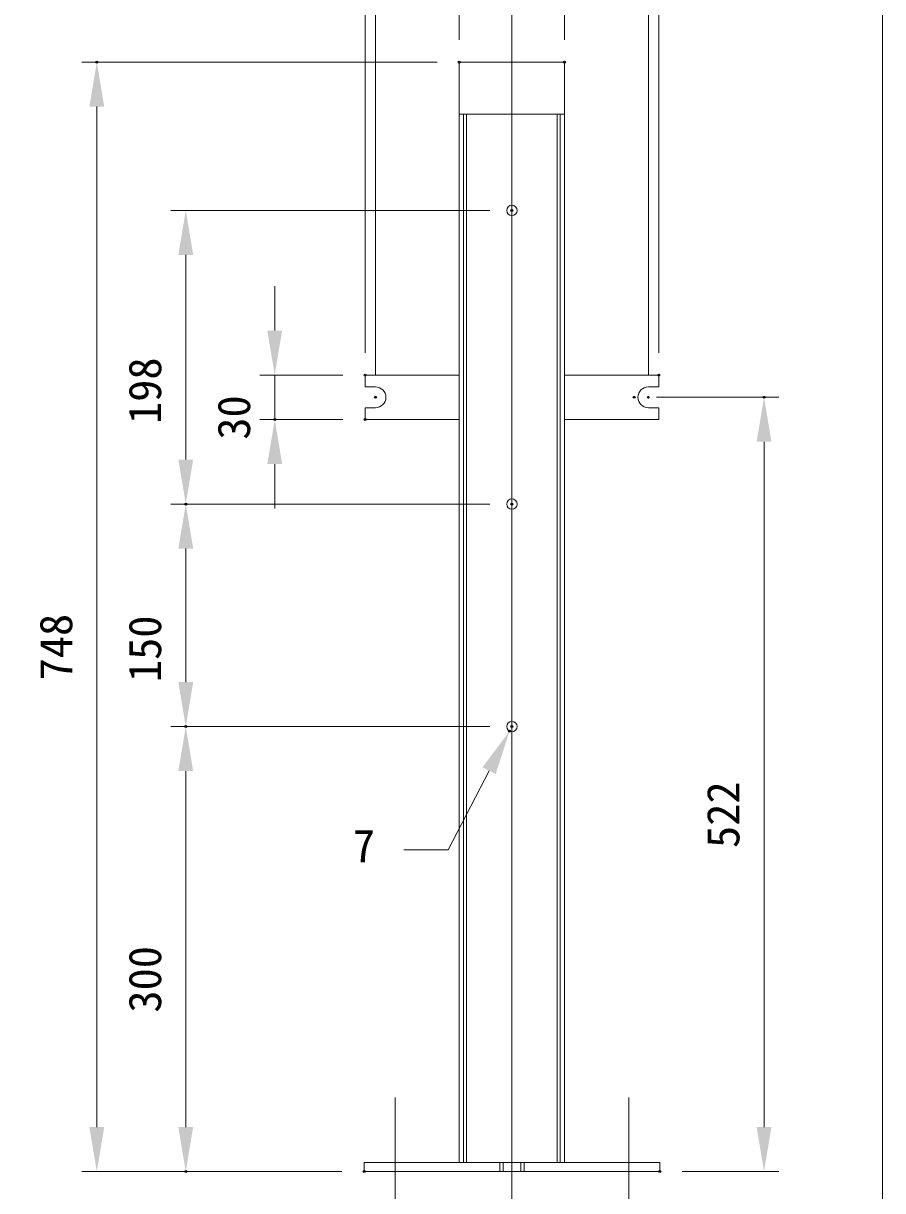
# Model space of a CAD drawing. Units: millimetres, scale not verified. Extents: x -203 to 203, y -143 to 143.
# Drawn here: x 140 to 198, y -95.3 to -16.6 of the extents above; entities that cross this region are included whole.
import ezdxf
from ezdxf.enums import TextEntityAlignment as Align

# ---------------------------------------------------------------- set-up
doc = ezdxf.new("R2010")
doc.units = ezdxf.units.MM
doc.header["$LTSCALE"] = 0.25
doc.header["$PDMODE"] = 32
doc.header["$PDSIZE"] = 0.125
for name, color, linetype, lineweight in [('0-1_DIMENSION_LINES$02_DIMENSI', 7, 'Continuous', 18), ('0-4_図面_FORMAT$01_WAKU$OUT_LINE', 6, 'Continuous', 18), ('0-8_DIMENSION_LINES$03_LINES', 7, 'Continuous', 18), ('0-A_DIMENSION_LINES$01_CENTER_', 7, 'Continuous', 18)]:
    doc.layers.add(name, color=color, linetype=linetype, lineweight=lineweight)
doc.layers.add('0-2_DEFPOINTS', color=7, linetype='Continuous')
doc.styles.add('ＭＳ ゴシック', font='')
doc.styles.get('ＭＳ ゴシック').set_extended_font_data('MS Gothic')

# ---------------------------------------------------------------- blocks, each defined once
blk = doc.blocks.new('D1')
at = {"layer": '0-1_DIMENSION_LINES$02_DIMENSI'}
blk.add_lwpolyline([(375.6984, 76.1972), (378.6982, 76.1972), (381.4565, 81.5252)], dxfattribs=at)
blk.add_solid([(381.9005, 81.2953), (381.0125, 81.755), (382.8356, 84.1892)], dxfattribs=at)
at = {"layer": '0-2_DEFPOINTS'}
for p in [(382.9965, 84.5), (382.8356, 84.1892)]:
    blk.add_point(p, dxfattribs=at)
at = {"layer": '0-1_DIMENSION_LINES$02_DIMENSI', "style": 'ＭＳ ゴシック'}
blk.add_text('7', height=2.199, dxfattribs=at).set_placement((372.2698, 74.6972), align=Align.BOTTOM_LEFT)
blk = doc.blocks.new('D28')
at = {"layer": '0-1_DIMENSION_LINES$02_DIMENSI'}
for p, q in [((367, 111.1998), (367, 114.1996)), ((371.5965, 108.2), (366, 108.2)), ((367, 108.2), (367, 105.2)), ((371.5965, 105.2), (366, 105.2)), ((367, 102.2002), (367, 99.2004))]:
    blk.add_line(p, q, dxfattribs=at)
for points in [[(366.5, 111.1998), (367.5, 111.1998), (367, 108.2)], [(367.5, 102.2002), (366.5, 102.2002), (367, 105.2)]]:
    blk.add_solid(points, dxfattribs=at)
at = {"layer": '0-2_DEFPOINTS'}
for p in [(373.0965, 108.2), (367, 105.2), (373.0965, 105.2)]:
    blk.add_point(p, dxfattribs=at)
at = {"layer": '0-1_DIMENSION_LINES$02_DIMENSI', "style": 'ＭＳ ゴシック'}
blk.add_text('30', height=2.199, rotation=90, dxfattribs=at).set_placement((366, 103.8429), align=Align.BOTTOM_LEFT)
blk = doc.blocks.new('D29')
at = {"layer": '0-1_DIMENSION_LINES$02_DIMENSI'}
for p, q in [((381.4965, 84.5), (360, 84.5)), ((361, 81.5002), (361, 57.4998)), ((371.5215, 54.5), (360, 54.5))]:
    blk.add_line(p, q, dxfattribs=at)
for points in [[(361.5, 81.5002), (360.5, 81.5002), (361, 84.5)], [(360.5, 57.4998), (361.5, 57.4998), (361, 54.5)]]:
    blk.add_solid(points, dxfattribs=at)
at = {"layer": '0-2_DEFPOINTS'}
for p in [(382.9965, 84.5), (361, 54.5), (373.0215, 54.5)]:
    blk.add_point(p, dxfattribs=at)
at = {"layer": '0-1_DIMENSION_LINES$02_DIMENSI', "style": 'ＭＳ ゴシック'}
blk.add_text('300', height=2.199, rotation=90, dxfattribs=at).set_placement((360, 65.2143), align=Align.BOTTOM_LEFT)
blk = doc.blocks.new('D30')
at = {"layer": '0-1_DIMENSION_LINES$02_DIMENSI'}
for p, q in [((381.4965, 99.5), (360, 99.5)), ((361, 96.5002), (361, 87.4998)), ((381.4965, 84.5), (360, 84.5))]:
    blk.add_line(p, q, dxfattribs=at)
for points in [[(361.5, 96.5002), (360.5, 96.5002), (361, 99.5)], [(360.5, 87.4998), (361.5, 87.4998), (361, 84.5)]]:
    blk.add_solid(points, dxfattribs=at)
at = {"layer": '0-2_DEFPOINTS'}
for p in [(382.9965, 99.5), (361, 84.5), (382.9965, 84.5)]:
    blk.add_point(p, dxfattribs=at)
at = {"layer": '0-1_DIMENSION_LINES$02_DIMENSI', "style": 'ＭＳ ゴシック'}
blk.add_text('150', height=2.199, rotation=90, dxfattribs=at).set_placement((360, 87.5), align=Align.BOTTOM_LEFT)
blk = doc.blocks.new('D31')
at = {"layer": '0-1_DIMENSION_LINES$02_DIMENSI'}
for p, q in [((381.4965, 119.3), (360, 119.3)), ((361, 116.3002), (361, 102.4998)), ((381.4965, 99.5), (360, 99.5))]:
    blk.add_line(p, q, dxfattribs=at)
for points in [[(361.5, 116.3002), (360.5, 116.3002), (361, 119.3)], [(360.5, 102.4998), (361.5, 102.4998), (361, 99.5)]]:
    blk.add_solid(points, dxfattribs=at)
at = {"layer": '0-2_DEFPOINTS'}
for p in [(382.9965, 119.3), (361, 99.5), (382.9965, 99.5)]:
    blk.add_point(p, dxfattribs=at)
at = {"layer": '0-1_DIMENSION_LINES$02_DIMENSI', "style": 'ＭＳ ゴシック'}
blk.add_text('198', height=2.199, rotation=90, dxfattribs=at).set_placement((360, 104.9), align=Align.BOTTOM_LEFT)
blk = doc.blocks.new('D32')
at = {"layer": '0-1_DIMENSION_LINES$02_DIMENSI'}
for p, q in [((377.9465, 129.3), (354, 129.3)), ((355, 57.4998), (355, 126.3002)), ((371.5215, 54.5), (354, 54.5))]:
    blk.add_line(p, q, dxfattribs=at)
for points in [[(355.5, 126.3002), (354.5, 126.3002), (355, 129.3)], [(354.5, 57.4998), (355.5, 57.4998), (355, 54.5)]]:
    blk.add_solid(points, dxfattribs=at)
at = {"layer": '0-2_DEFPOINTS'}
for p in [(355, 129.3), (379.4465, 129.3), (373.0215, 54.5)]:
    blk.add_point(p, dxfattribs=at)
at = {"layer": '0-1_DIMENSION_LINES$02_DIMENSI', "style": 'ＭＳ ゴシック'}
blk.add_text('748', height=2.199, rotation=90, dxfattribs=at).set_placement((354, 87.6143), align=Align.BOTTOM_LEFT)
blk = doc.blocks.new('D33')
at = {"layer": '0-1_DIMENSION_LINES$02_DIMENSI'}
for p, q in [((379.4465, 130.8), (379.4465, 137.5)), ((386.5465, 130.8), (386.5465, 137.5)), ((376.4467, 136.5), (373.4469, 136.5)), ((386.5465, 136.5), (379.4465, 136.5)), ((389.5463, 136.5), (392.5461, 136.5))]:
    blk.add_line(p, q, dxfattribs=at)
for points in [[(376.4467, 136), (376.4467, 137), (379.4465, 136.5)], [(389.5463, 137), (389.5463, 136), (386.5465, 136.5)]]:
    blk.add_solid(points, dxfattribs=at)
at = {"layer": '0-2_DEFPOINTS'}
for p in [(379.4465, 136.5), (379.4465, 129.3), (386.5465, 129.3)]:
    blk.add_point(p, dxfattribs=at)
at = {"layer": '0-1_DIMENSION_LINES$02_DIMENSI', "style": 'ＭＳ ゴシック'}
blk.add_text('71', height=2.199, dxfattribs=at).set_placement((380.5679, 137.5), align=Align.BOTTOM_LEFT)
blk = doc.blocks.new('D34')
at = {"layer": '0-1_DIMENSION_LINES$02_DIMENSI'}
for p, q in [((373.0965, 109.7), (373.0965, 149.5)), ((392.8965, 109.7), (392.8965, 149.5)), ((389.8967, 148.5), (376.0963, 148.5))]:
    blk.add_line(p, q, dxfattribs=at)
for points in [[(376.0963, 149), (376.0963, 148), (373.0965, 148.5)], [(389.8967, 148), (389.8967, 149), (392.8965, 148.5)]]:
    blk.add_solid(points, dxfattribs=at)
at = {"layer": '0-2_DEFPOINTS'}
for p in [(373.0965, 148.5), (373.0965, 108.2), (392.8965, 108.2)]:
    blk.add_point(p, dxfattribs=at)
at = {"layer": '0-1_DIMENSION_LINES$02_DIMENSI', "style": 'ＭＳ ゴシック'}
blk.add_text('198', height=2.199, dxfattribs=at).set_placement((378.4965, 149.5), align=Align.BOTTOM_LEFT)
blk = doc.blocks.new('D35')
at = {"layer": '0-1_DIMENSION_LINES$02_DIMENSI'}
for p, q in [((373.7965, 108.2), (373.7965, 143.5)), ((392.1965, 108.2), (392.1965, 143.5)), ((389.1967, 142.5), (376.7963, 142.5))]:
    blk.add_line(p, q, dxfattribs=at)
for points in [[(376.7963, 143), (376.7963, 142), (373.7965, 142.5)], [(389.1967, 142), (389.1967, 143), (392.1965, 142.5)]]:
    blk.add_solid(points, dxfattribs=at)
at = {"layer": '0-2_DEFPOINTS'}
for p in [(373.7965, 142.5), (373.7965, 106.7), (392.1965, 106.7)]:
    blk.add_point(p, dxfattribs=at)
at = {"layer": '0-1_DIMENSION_LINES$02_DIMENSI', "style": 'ＭＳ ゴシック'}
blk.add_text('184', height=2.199, dxfattribs=at).set_placement((378.4251, 143.5), align=Align.BOTTOM_LEFT)
blk = doc.blocks.new('D41')
at = {"layer": '0-1_DIMENSION_LINES$02_DIMENSI'}
for p, q in [((392.7465, 106.7), (401, 106.7)), ((400, 57.4998), (400, 103.7002)), ((394.4715, 54.5), (401, 54.5))]:
    blk.add_line(p, q, dxfattribs=at)
for points in [[(400.5, 103.7002), (399.5, 103.7002), (400, 106.7)], [(399.5, 57.4998), (400.5, 57.4998), (400, 54.5)]]:
    blk.add_solid(points, dxfattribs=at)
at = {"layer": '0-2_DEFPOINTS'}
for p in [(391.2465, 106.7), (400, 106.7), (392.9715, 54.5)]:
    blk.add_point(p, dxfattribs=at)
at = {"layer": '0-1_DIMENSION_LINES$02_DIMENSI', "style": 'ＭＳ ゴシック'}
blk.add_text('522', height=2.199, rotation=90, dxfattribs=at).set_placement((399, 76.3143), align=Align.BOTTOM_LEFT)

msp = doc.modelspace()

# ---------------------------------------------------------------- linework, layer by layer
at = {"layer": '0-4_図面_FORMAT$01_WAKU$OUT_LINE'}
msp.add_lwpolyline([(-198, -138), (198, -138), (198, 138), (-198, 138)], close=True, dxfattribs=at)
at = {"layer": '0-8_DIMENSION_LINES$03_LINES'}
for p, q in [((176.5465, -19.2), (169.4465, -19.2)), ((169.4465, -19.2), (169.4465, -22.7)), ((176.5465, -22.7), (176.5465, -19.2)), ((176.5465, -22.7), (169.4465, -22.7)), ((169.4465, -22.7), (169.4465, -93.4)), ((169.7365, -22.7), (169.7365, -93.4)), ((169.9365, -22.7), (169.9365, -93.4)), ((176.0565, -93.4), (176.0565, -22.7)), ((176.2565, -22.7), (176.2565, -93.4)), ((176.5465, -22.7), (176.5465, -93.4)), ((163.0965, -40.3), (169.4465, -40.3)), ((176.5465, -40.3), (182.8965, -40.3)), ((182.8965, -40.3), (182.8965, -41.1)), ((182.8965, -41.1), (182.1965, -41.1)), ((163.0215, -93.4), (172.1802, -93.4)), ((172.1802, -93.4), (172.3965, -93.4)), ((172.1802, -94), (172.1802, -93.4)), ((173.5965, -93.4), (172.3965, -93.4)), ((173.5965, -94), (173.5965, -93.4)), ((173.5965, -93.4), (173.8128, -93.4)), ((173.8128, -93.4), (182.9715, -93.4)), ((173.8128, -93.4), (173.8128, -94)), ((182.9715, -93.4), (182.9715, -94)), ((173.5965, -94), (172.3965, -94)), ((173.8128, -94), (173.5965, -94)), ((173.8128, -94), (182.9715, -94))]:
    msp.add_line(p, q, dxfattribs=at)
for points in [[(163.7965, -41.1), (163.0965, -41.1), (163.0965, -40.3)], [(169.4465, -43.3), (163.0965, -43.3), (163.0965, -42.5), (163.7965, -42.5)], [(182.1965, -42.5), (182.8965, -42.5), (182.8965, -43.3), (176.5465, -43.3)], [(163.0215, -93.4), (163.0215, -94), (172.1802, -94)], [(172.3965, -93.4), (172.3965, -94), (172.1802, -94)]]:
    msp.add_lwpolyline(points, dxfattribs=at)
for centre in [(172.9965, -29.2), (172.9965, -49), (172.9965, -64)]:
    msp.add_circle(centre, 0.35, dxfattribs=at)
for centre, start, end in [((163.7965, -41.8), 270, 90), ((182.1965, -41.8), 90, 270)]:
    msp.add_arc(centre, 0.7, start, end, dxfattribs=at)
at = {"layer": '0-A_DIMENSION_LINES$01_CENTER_'}
for p, q in [((173, -14), (173, -99)), ((165.1214, -98.4), (165.1214, -89)), ((180.8786, -98.4), (180.8786, -89))]:
    msp.add_line(p, q, dxfattribs=at)

# ---------------------------------------------------------------- block references
at = {"layer": '0-1_DIMENSION_LINES$02_DIMENSI'}
for name in ['D34', 'D35', 'D33', 'D32', 'D31', 'D28', 'D41', 'D30', 'D29', 'D1']:
    msp.add_blockref(name, (-210, -148.5), dxfattribs=at)

doc.saveas('drawing.dxf')
